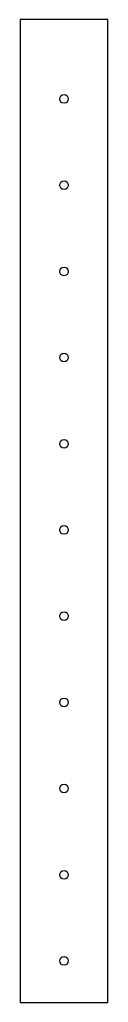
# Model space of a CAD drawing. Header units: millimetres. Extents: x 0 to 25, y 0 to 285.
import ezdxf

# ---------------------------------------------------------------- set-up
doc = ezdxf.new("R2010")
doc.units = ezdxf.units.MM
doc.layers.add('CUT_HOLES', color=7, linetype='Continuous')
doc.layers.add('CUT_OUTER', color=7, linetype='Continuous')

msp = doc.modelspace()

# ---------------------------------------------------------------- linework, layer by layer
at = {"layer": 'CUT_HOLES'}
for centre in [(12.7, 262), (12.7, 237), (12.7, 212), (12.7, 187), (12.7, 162), (12.7, 137), (12.7, 112), (12.7, 87), (12.7, 62), (12.7, 37), (12.7, 12)]:
    msp.add_circle(centre, 1.25, dxfattribs=at)
at = {"layer": 'CUT_OUTER'}
msp.add_lwpolyline([(0, 0), (25.4, 0), (25.4, 285), (0, 285)], close=True, dxfattribs=at)

doc.saveas('drawing.dxf')
